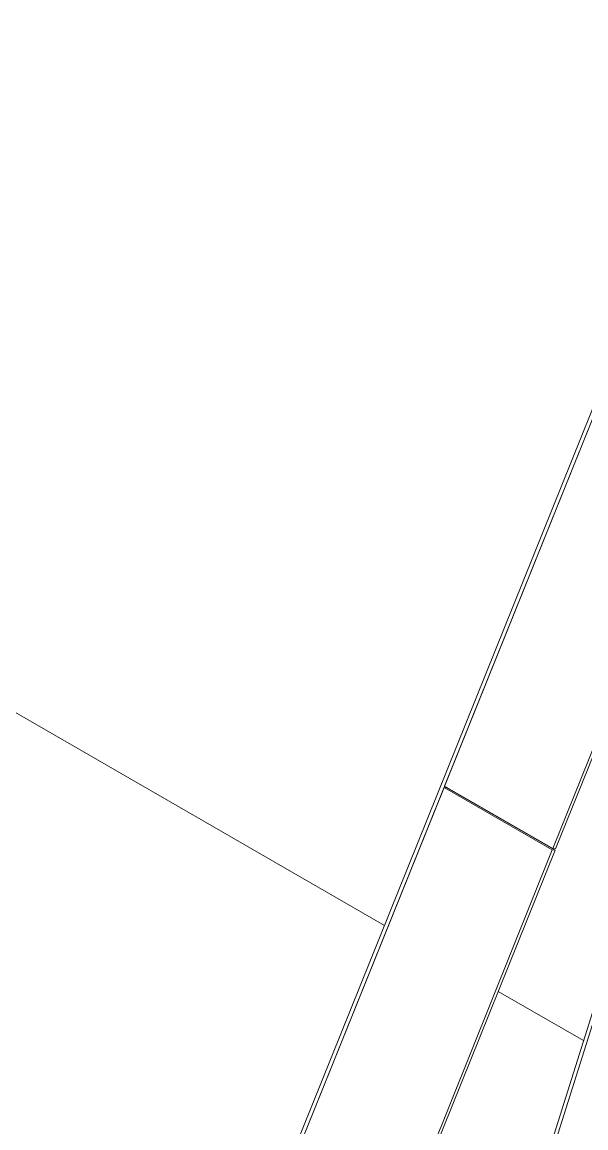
# Model space of a CAD drawing. Header units: millimetres. Extents: x 26816 to 90584, y 11074 to 56542.
# Drawn here: x 67110 to 67478, y 23071 to 23793 of the extents above; entities that cross this region are included whole.
import ezdxf

# ---------------------------------------------------------------- set-up
doc = ezdxf.new("R2010")
doc.units = ezdxf.units.MM
doc.layers.add('MAU_TÍM', color=4, linetype='Continuous', lineweight=25)
doc.layers.add('MAU_XAM', color=8, linetype='Continuous')

msp = doc.modelspace()

# ---------------------------------------------------------------- linework, layer by layer
at = {"layer": 'MAU_TÍM', "linetype": 'Continuous', "lineweight": 0}
for p, q in [((67531.11, 23662.34), (67242.08, 22944.99)), ((67533.24, 23661.12), (67244.21, 22943.77)), ((67533.24, 23661.12), (67385.53, 23294.53)), ((67603.95, 23620.3), (67456.24, 23253.71)), ((67605.76, 23620.08), (67458.06, 23253.49)), ((67446.88, 23035.11), (67608.3, 23547.51)), ((67448.96, 23033.74), (67610.37, 23546.15)), ((67385.17, 23293.62), (67244.21, 22943.77)), ((67455.88, 23252.8), (67385.17, 23293.62)), ((67385.17, 23293.62), (67386.98, 23293.4)), ((67456.24, 23253.71), (67385.53, 23294.53)), ((67457.69, 23252.58), (67386.98, 23293.4)), ((67416.42, 23276.7), (67416.33, 23276.46)), ((67455.88, 23252.8), (67314.92, 22902.95)), ((67457.69, 23252.58), (67316.73, 22902.72)), ((67455.88, 23252.8), (67457.69, 23252.58)), ((67458.06, 23253.49), (67456.24, 23253.71))]:
    msp.add_line(p, q, dxfattribs=at)
at = {"layer": 'MAU_XAM', "linetype": 'Continuous', "lineweight": 0}
for p, q in [((67346.22, 23203.45), (65646.05, 24184.94)), ((67476.26, 23128.38), (67420.6, 23160.51))]:
    msp.add_line(p, q, dxfattribs=at)

doc.saveas('drawing.dxf')
